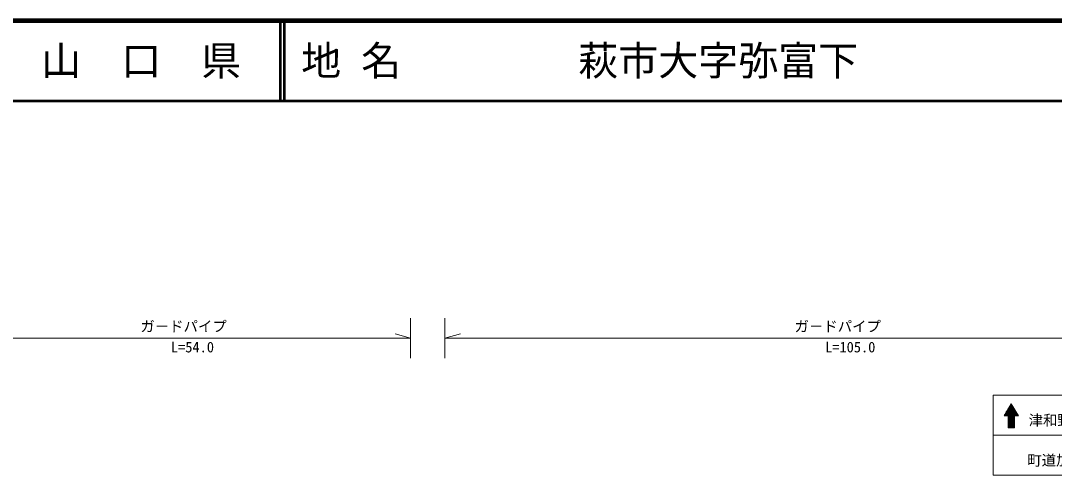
# Model space of a CAD drawing. Units: millimetres, scale not verified. Extents: x 40000 to 680000, y 20000 to 380000.
# Drawn here: x 335310 to 464550, y 323185 to 380000 of the extents above; entities that cross this region are included whole.
import ezdxf
from ezdxf.enums import TextEntityAlignment as Align

# ---------------------------------------------------------------- set-up
doc = ezdxf.new("R2010")
doc.units = ezdxf.units.MM
doc.header["$LTSCALE"] = 1000
for name, color, linetype, lineweight in [('M-BGD-RSTR', 7, 'Continuous', 13), ('M-TTL', 2, 'Continuous', 140), ('M-TTL-LINE', 7, 'Continuous', 50)]:
    doc.layers.add(name, color=color, linetype=linetype, lineweight=lineweight)
doc.layers.add('M-TTL-TXT', color=7, linetype='Continuous')
doc.styles.add('ＭＳ ゴシック', font='')
doc.styles.get('ＭＳ ゴシック').set_extended_font_data('MS Gothic')

msp = doc.modelspace()

# ---------------------------------------------------------------- linework, layer by layer
at = {"layer": 'M-BGD-RSTR'}
for p, q in [((384057, 337830), (384057, 342830)), ((388354, 337830), (388354, 342830)), ((330650, 340330), (384057, 340330)), ((384057, 340330), (382126, 340848)), ((388354, 340330), (390286, 340848)), ((388354, 340330), (487521, 340330)), ((456883, 323185), (456883, 333185)), ((459373, 331787), (458331, 330745)), ((459426, 331699), (458362, 330634)), ((458415, 330885), (458666, 330634)), ((458468, 330974), (459565, 329877)), ((459479, 331610), (458504, 330634)), ((458521, 331062), (459565, 330019)), ((459320, 331875), (458543, 331098)), ((458574, 331150), (459565, 330160)), ((458628, 331239), (459565, 330301)), ((459532, 331522), (458645, 330634)), ((458681, 331327), (459565, 330443)), ((458734, 331416), (459565, 330584)), ((459267, 331964), (458755, 331452)), ((459585, 331433), (458765, 330613)), ((459639, 331345), (458765, 330471)), ((459692, 331257), (458765, 330330)), ((459745, 331168), (458765, 330189)), ((459798, 331080), (458765, 330047)), ((459851, 330991), (458765, 329906)), ((458787, 331504), (459656, 330634)), ((458840, 331592), (459798, 330634)), ((458893, 331681), (459939, 330634)), ((458946, 331769), (460042, 330673)), ((459214, 332052), (458967, 331805)), ((458999, 331858), (459829, 331027)), ((459052, 331946), (459617, 331380)), ((459105, 332034), (459405, 331734)), ((459158, 332123), (459193, 332088)), ((459904, 330903), (459635, 330634)), ((458309, 330709), (458383, 330634)), ((458362, 330797), (458525, 330634)), ((458765, 330634), (458765, 329134)), ((459565, 330564), (458765, 329764)), ((458765, 330536), (459565, 329736)), ((459565, 330423), (458765, 329623)), ((458765, 330394), (459565, 329594)), ((459565, 330281), (458765, 329481)), ((458765, 330253), (459565, 329453)), ((459565, 330140), (458765, 329340)), ((458765, 330112), (459565, 329312)), ((459565, 329999), (458765, 329199)), ((458765, 329970), (459565, 329170)), ((458765, 329829), (459459, 329134)), ((458765, 329687), (459318, 329134)), ((459565, 329857), (458842, 329134)), ((459565, 329716), (458984, 329134)), ((459565, 329574), (459125, 329134)), ((459565, 330634), (459565, 329134)), ((459957, 330815), (459776, 330634)), ((460010, 330726), (459918, 330634)), ((460063, 330638), (460059, 330634)), ((458765, 329546), (459176, 329134)), ((458765, 329404), (459035, 329134)), ((458765, 329263), (458893, 329134)), ((458765, 329134), (459565, 329134)), ((459565, 329433), (459266, 329134)), ((459565, 329292), (459408, 329134)), ((459565, 329150), (459549, 329134)), ((456883, 328185), (482883, 328185))]:
    msp.add_line(p, q, dxfattribs=at)
for points in [[(456883, 333185), (482883, 333185), (482883, 323185), (456883, 323185)], [(458765, 330634), (458265, 330634), (459165, 332134), (460065, 330634), (459565, 330634)]]:
    msp.add_lwpolyline(points, dxfattribs=at)
at = {"layer": 'M-TTL'}
msp.add_line((680000, 380000), (40000, 380000), dxfattribs=at)
at = {"layer": 'M-TTL-LINE'}
for p, q in [((367750, 380000), (367750, 370000)), ((368250, 380000), (368250, 370000)), ((40000, 370000), (680000, 370000))]:
    msp.add_line(p, q, dxfattribs=at)

# ---------------------------------------------------------------- texts
at = {"layer": 'M-BGD-RSTR', "style": 'ＭＳ ゴシック'}
for s, p in [('ガ－ドパイプ', (350273, 340741)), ('ガ－ドパイプ', (432068, 340741)), ('津和野', (461340, 329019)), ('町道加ヶ谷', (461171, 324007))]:
    msp.add_text(s, height=1320, dxfattribs=at).set_placement(p, align=Align.BOTTOM_LEFT)
for s, p in [('L=54.0', (354094, 339868)), ('L=105.0', (435889, 339868))]:
    msp.add_text(s, height=1320, dxfattribs=at).set_placement(p, align=Align.TOP_LEFT)
at = {"layer": 'M-TTL-TXT', "style": 'ＭＳ ゴシック'}
for s, p in [('地 名', (370380, 375000)), ('萩市大字弥富下', (405024, 375000))]:
    msp.add_text(s, height=3666, dxfattribs=at).set_placement(p, align=Align.MIDDLE_LEFT)
msp.add_text('山\u3000口\u3000県', height=3666, dxfattribs=at).set_placement((350375, 375000), align=Align.MIDDLE_CENTER)

doc.saveas('drawing.dxf')
